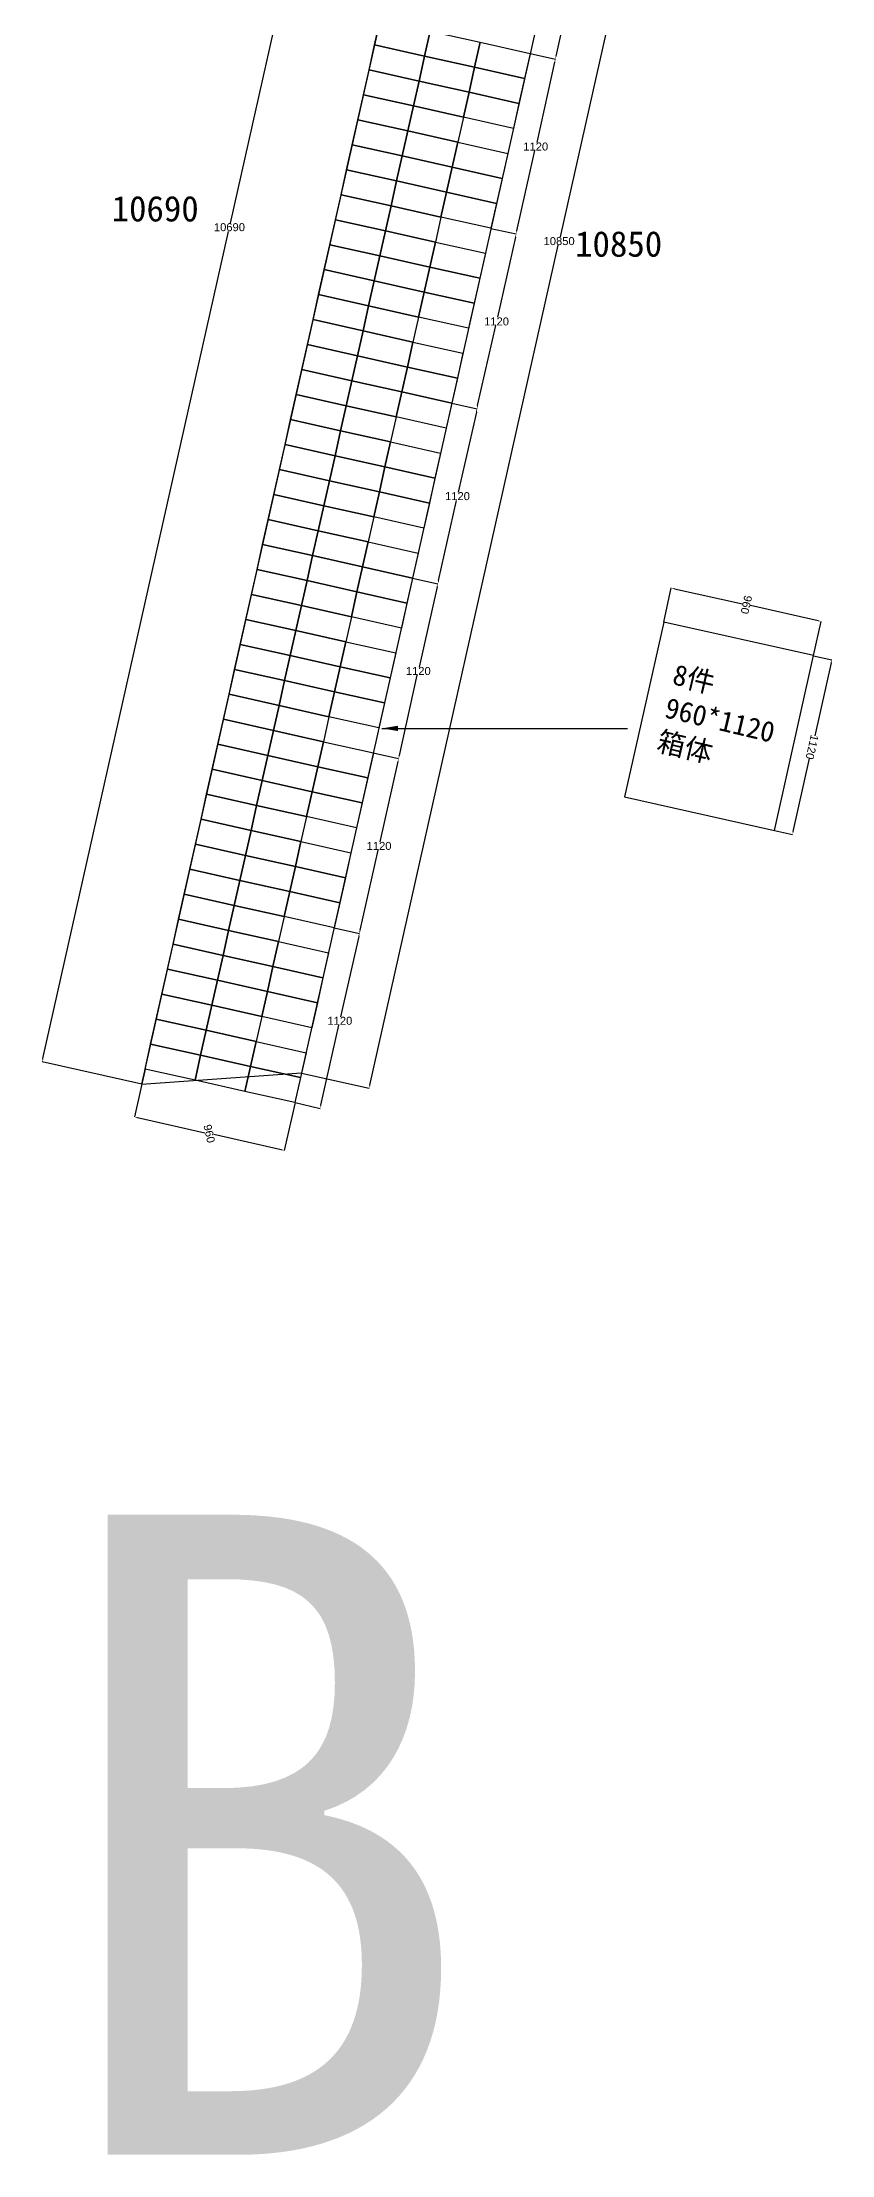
# Model space of a CAD drawing. Header units: inches. Extents: x 21093 to 127854, y 9039 to 35434.
# Drawn here: x 39599 to 44533, y 9039 to 22242 of the extents above; entities that cross this region are included whole.
import ezdxf

# ---------------------------------------------------------------- set-up
doc = ezdxf.new("R2010")
doc.units = ezdxf.units.IN
doc.header["$MEASUREMENT"] = 0
doc.styles.get("Standard").update_dxf_attribs({"font": 'arial.ttf'})
doc.dimstyles.get("Standard").update_dxf_attribs({"dimtxt": 50, "dimasz": 10, "dimexe": 0.18, "dimexo": 0.0625, "dimgap": 0.09, "dimtad": 0, "dimtih": 1, "dimtoh": 1, "dimdec": 0, "dimzin": 0, "dimdsep": 46, "dimtxsty": 'Standard', "dimcen": 0.09, "dimclrd": 3, "dimclre": 3, "dimclrt": 3, "dimadec": 0, "dimazin": 0, "dimtfac": 1, "dimtdec": 0, "dimtofl": 0, "dimtmove": 0, "dimatfit": 3, "dimfxl": 0, "dimtolj": 1, "dimtzin": 0, "dimarcsym": 0})

# ---------------------------------------------------------------- blocks, each defined once
blk = doc.blocks.new('*D30')
at = {"color": 3, "lineweight": -2}
for p, q in [((41933, 26282), (40774, 21111)), ((42559, 26162), (41938, 26301)), ((39604, 15890), (40763, 21060)), ((40221, 15731), (39599, 15870))]:
    blk.add_line(p, q, dxfattribs=at)
at = {"color": 3}
for points in [[(41930, 26283), (41937, 26281), (41938, 26301)], [(39601, 15890), (39607, 15889), (39600, 15870)]]:
    blk.add_solid(points, dxfattribs=at)
at = {"layer": 'Defpoints', "color": 0}
for p in [(41938, 26301), (42559, 26162), (40221, 15731)]:
    blk.add_point(p, dxfattribs=at)
at = {"color": 3, "insert": (40769, 21086), "char_height": 50, "attachment_point": 5}
blk.add_mtext('\\A1;10690', dxfattribs=at)
blk = doc.blocks.new('*D72')
at = {"color": 3, "lineweight": -2}
for p, q in [((43483, 18618), (43530, 18832)), ((43550, 18827), (43974, 18732)), ((44448, 18626), (44024, 18721)), ((44419, 18409), (44467, 18622))]:
    blk.add_line(p, q, dxfattribs=at)
at = {"color": 3}
for points in [[(43551, 18831), (43549, 18824), (43530, 18832)], [(44448, 18629), (44447, 18623), (44467, 18622)]]:
    blk.add_solid(points, dxfattribs=at)
at = {"layer": 'Defpoints', "color": 0}
for p in [(43483, 18618), (44467, 18622), (44419, 18408)]:
    blk.add_point(p, dxfattribs=at)
at = {"color": 3, "insert": (43999, 18727), "char_height": 50, "attachment_point": 5, "rotation": 257.366}
blk.add_mtext('\\A1;960', dxfattribs=at)
blk = doc.blocks.new('*D73')
at = {"color": 3, "lineweight": -2}
for p, q in [((44419, 18408), (44533, 18383)), ((44528, 18364), (44426, 17907)), ((44292, 17310), (44394, 17766)), ((44174, 17316), (44288, 17290))]:
    blk.add_line(p, q, dxfattribs=at)
at = {"color": 3}
for points in [[(44531, 18363), (44525, 18364), (44532, 18383)], [(44295, 17309), (44289, 17310), (44287, 17290)]]:
    blk.add_solid(points, dxfattribs=at)
at = {"layer": 'Defpoints', "color": 0}
for p in [(44419, 18408), (44174, 17316), (44287, 17290)]:
    blk.add_point(p, dxfattribs=at)
at = {"color": 3, "insert": (44410, 17837), "char_height": 50, "attachment_point": 5, "rotation": 257.366}
blk.add_mtext('\\A1;1120', dxfattribs=at)
blk = doc.blocks.new('*D110')
at = {"color": 3, "lineweight": -2}
for p, q in [((41423, 16708), (41581, 16672)), ((41577, 16653), (41464, 16151)), ((41341, 15599), (41453, 16100)), ((41179, 15615), (41336, 15579))]:
    blk.add_line(p, q, dxfattribs=at)
at = {"color": 3}
for points in [[(41573, 16654), (41580, 16652), (41581, 16672)], [(41337, 15600), (41344, 15598), (41336, 15579)]]:
    blk.add_solid(points, dxfattribs=at)
at = {"layer": 'Defpoints', "color": 0}
for p in [(41423, 16708), (41178, 15615), (41336, 15579)]:
    blk.add_point(p, dxfattribs=at)
at = {"color": 3, "insert": (41459, 16126), "char_height": 50, "attachment_point": 5}
blk.add_mtext('\\A1;1120', dxfattribs=at)
blk = doc.blocks.new('*D111')
at = {"color": 3, "lineweight": -2}
for p, q in [((41668, 17801), (41826, 17765)), ((41822, 17746), (41709, 17244)), ((41586, 16692), (41698, 17193)), ((41424, 16708), (41581, 16672))]:
    blk.add_line(p, q, dxfattribs=at)
at = {"color": 3}
for points in [[(41819, 17746), (41825, 17745), (41826, 17765)], [(41582, 16693), (41589, 16691), (41581, 16672)]]:
    blk.add_solid(points, dxfattribs=at)
at = {"layer": 'Defpoints', "color": 0}
for p in [(41668, 17801), (41423, 16708), (41581, 16672)]:
    blk.add_point(p, dxfattribs=at)
at = {"color": 3, "insert": (41704, 17219), "char_height": 50, "attachment_point": 5}
blk.add_mtext('\\A1;1120', dxfattribs=at)
blk = doc.blocks.new('*D112')
at = {"color": 3, "lineweight": -2}
for p, q in [((41913, 18893), (42071, 18858)), ((42067, 18839), (41954, 18337)), ((41831, 17785), (41943, 18286)), ((41668, 17801), (41826, 17765))]:
    blk.add_line(p, q, dxfattribs=at)
at = {"color": 3}
for points in [[(42063, 18839), (42070, 18838), (42071, 18858)], [(41827, 17785), (41834, 17784), (41826, 17765)]]:
    blk.add_solid(points, dxfattribs=at)
at = {"layer": 'Defpoints', "color": 0}
for p in [(41913, 18893), (42071, 18858), (41668, 17801)]:
    blk.add_point(p, dxfattribs=at)
at = {"color": 3, "insert": (41949, 18312), "char_height": 50, "attachment_point": 5}
blk.add_mtext('\\A1;1120', dxfattribs=at)
blk = doc.blocks.new('*D113')
at = {"color": 3, "lineweight": -2}
for p, q in [((42158, 19986), (42316, 19951)), ((42312, 19931), (42199, 19430)), ((42076, 18878), (42188, 19379)), ((41913, 18893), (42071, 18858))]:
    blk.add_line(p, q, dxfattribs=at)
at = {"color": 3}
for points in [[(42308, 19932), (42315, 19931), (42316, 19951)], [(42072, 18878), (42079, 18877), (42071, 18858)]]:
    blk.add_solid(points, dxfattribs=at)
at = {"layer": 'Defpoints', "color": 0}
for p in [(42158, 19986), (41913, 18893), (42071, 18858)]:
    blk.add_point(p, dxfattribs=at)
at = {"color": 3, "insert": (42194, 19405), "char_height": 50, "attachment_point": 5}
blk.add_mtext('\\A1;1120', dxfattribs=at)
blk = doc.blocks.new('*D114')
at = {"color": 3, "lineweight": -2}
for p, q in [((42403, 21079), (42561, 21044)), ((42556, 21024), (42444, 20523)), ((42320, 19971), (42433, 20472)), ((42158, 19986), (42316, 19951))]:
    blk.add_line(p, q, dxfattribs=at)
at = {"color": 3}
for points in [[(42553, 21025), (42560, 21024), (42561, 21044)], [(42317, 19971), (42323, 19970), (42316, 19951)]]:
    blk.add_solid(points, dxfattribs=at)
at = {"layer": 'Defpoints', "color": 0}
for p in [(42403, 21079), (42158, 19986), (42316, 19951)]:
    blk.add_point(p, dxfattribs=at)
at = {"color": 3, "insert": (42438, 20497), "char_height": 50, "attachment_point": 5}
blk.add_mtext('\\A1;1120', dxfattribs=at)
blk = doc.blocks.new('*D115')
at = {"color": 3, "lineweight": -2}
for p, q in [((42648, 22172), (42806, 22137)), ((42801, 22117), (42689, 21616)), ((42565, 21063), (42677, 21565)), ((42403, 21079), (42561, 21044))]:
    blk.add_line(p, q, dxfattribs=at)
at = {"color": 3}
for points in [[(42798, 22118), (42804, 22117), (42806, 22137)], [(42562, 21064), (42568, 21063), (42561, 21044)]]:
    blk.add_solid(points, dxfattribs=at)
at = {"layer": 'Defpoints', "color": 0}
for p in [(42648, 22172), (42806, 22137), (42403, 21079)]:
    blk.add_point(p, dxfattribs=at)
at = {"color": 3, "insert": (42683, 21590), "char_height": 50, "attachment_point": 5}
blk.add_mtext('\\A1;1120', dxfattribs=at)
blk = doc.blocks.new('*D116')
at = {"color": 3, "lineweight": -2}
for p, q in [((42893, 23265), (43051, 23230)), ((43046, 23210), (42934, 22709)), ((42810, 22156), (42922, 22658)), ((42648, 22172), (42806, 22137))]:
    blk.add_line(p, q, dxfattribs=at)
at = {"color": 3}
for points in [[(43043, 23211), (43050, 23209), (43051, 23230)], [(42807, 22157), (42813, 22156), (42806, 22137)]]:
    blk.add_solid(points, dxfattribs=at)
at = {"layer": 'Defpoints', "color": 0}
for p in [(42893, 23265), (43051, 23230), (42648, 22172)]:
    blk.add_point(p, dxfattribs=at)
at = {"color": 3, "insert": (42928, 22683), "char_height": 50, "attachment_point": 5}
blk.add_mtext('\\A1;1120', dxfattribs=at)
blk = doc.blocks.new('*D146')
at = {"color": 3, "lineweight": -2}
for p, q in [((43593, 26387), (44016, 26293)), ((44011, 26273), (42835, 21025)), ((41647, 15725), (42823, 20973)), ((41220, 15800), (41643, 15705))]:
    blk.add_line(p, q, dxfattribs=at)
at = {"color": 3}
for points in [[(44008, 26274), (44015, 26272), (44016, 26293)], [(41644, 15726), (41650, 15724), (41643, 15705)]]:
    blk.add_solid(points, dxfattribs=at)
at = {"layer": 'Defpoints', "color": 0}
for p in [(43593, 26387), (41220, 15800), (41643, 15705)]:
    blk.add_point(p, dxfattribs=at)
at = {"color": 3, "insert": (42829, 20999), "char_height": 50, "attachment_point": 5}
blk.add_mtext('\\A1;10850', dxfattribs=at)
blk = doc.blocks.new('*D228')
at = {"color": 3, "lineweight": -2}
for p, q in [((40242, 15825), (40175, 15526)), ((41179, 15615), (41111, 15316)), ((40194, 15522), (40615, 15427)), ((41092, 15320), (40671, 15415))]:
    blk.add_line(p, q, dxfattribs=at)
at = {"color": 3}
for points in [[(40195, 15525), (40193, 15518), (40175, 15526)], [(41093, 15324), (41091, 15317), (41112, 15316)]]:
    blk.add_solid(points, dxfattribs=at)
at = {"layer": 'Defpoints', "color": 0}
for p in [(40242, 15825), (41179, 15615), (41112, 15316)]:
    blk.add_point(p, dxfattribs=at)
at = {"color": 3, "insert": (40643, 15421), "char_height": 50, "attachment_point": 5, "rotation": 282.6092}
blk.add_mtext('\\A1;960', dxfattribs=at)

msp = doc.modelspace()

# ---------------------------------------------------------------- linework, layer by layer
at = {"color": 5}
for p, q in [((43593.1, 26387.5), (41219.9, 15800.2)), ((42558.8, 26162.3), (40220.6, 15731)), ((40220.6, 15731), (41219.9, 15800.2))]:
    msp.add_line(p, q, dxfattribs=at)
at = {"color": 8}
for points in [[(42023.7, 22312.1), (41988.7, 22155.9), (41676.5, 22225.9), (41711.4, 22382.1)], [(41988.7, 22155.9), (41953.7, 21999.8), (41641.5, 22069.8), (41676.5, 22225.9)], [(42336, 22242.1), (42301, 22085.9), (41988.7, 22155.9), (42023.7, 22312.1)], [(42648.2, 22172.1), (42613.2, 22016), (42301, 22085.9), (42336, 22242.1)], [(41953.7, 21999.8), (41918.7, 21843.7), (41606.5, 21913.7), (41641.5, 22069.8)], [(42301, 22085.9), (42266, 21929.8), (41953.7, 21999.8), (41988.7, 22155.9)], [(42613.2, 22016), (42578.2, 21859.8), (42266, 21929.8), (42301, 22085.9)], [(42266, 21929.8), (42231, 21773.7), (41918.7, 21843.7), (41953.7, 21999.8)], [(42578.2, 21859.8), (42543.2, 21703.7), (42231, 21773.7), (42266, 21929.8)], [(41918.7, 21843.7), (41883.7, 21687.6), (41571.5, 21757.6), (41606.5, 21913.7)], [(42231, 21773.7), (42196, 21617.6), (41883.7, 21687.6), (41918.7, 21843.7)], [(41883.7, 21687.6), (41848.7, 21531.4), (41536.5, 21601.4), (41571.5, 21757.6)], [(42196, 21617.6), (42161, 21461.4), (41848.7, 21531.4), (41883.7, 21687.6)], [(41848.7, 21531.4), (41813.7, 21375.3), (41501.5, 21445.3), (41536.5, 21601.4)], [(42161, 21461.4), (42126, 21305.3), (41813.7, 21375.3), (41848.7, 21531.4)], [(42508.2, 21547.6), (42473.2, 21391.5), (42161, 21461.4), (42196, 21617.6)], [(41813.7, 21375.3), (41778.7, 21219.2), (41466.5, 21289.2), (41501.5, 21445.3)], [(42473.2, 21391.5), (42438.2, 21235.3), (42126, 21305.3), (42161, 21461.4)], [(41778.7, 21219.2), (41743.7, 21063.1), (41431.5, 21133), (41466.5, 21289.2)], [(42126, 21305.3), (42091, 21149.2), (41778.7, 21219.2), (41813.7, 21375.3)], [(42438.2, 21235.3), (42403.2, 21079.2), (42091, 21149.2), (42126, 21305.3)], [(41743.7, 21063.1), (41708.7, 20906.9), (41396.5, 20976.9), (41431.5, 21133)], [(42091, 21149.2), (42056, 20993.1), (41743.7, 21063.1), (41778.7, 21219.2)], [(42056, 20993.1), (42021, 20836.9), (41708.7, 20906.9), (41743.7, 21063.1)], [(42368.2, 20923.1), (42333.2, 20766.9), (42021, 20836.9), (42056, 20993.1)], [(41708.7, 20906.9), (41673.7, 20750.8), (41361.5, 20820.8), (41396.5, 20976.9)], [(42021, 20836.9), (41986, 20680.8), (41673.7, 20750.8), (41708.7, 20906.9)], [(41673.7, 20750.8), (41638.8, 20594.7), (41326.5, 20664.7), (41361.5, 20820.8)], [(41986, 20680.8), (41951, 20524.7), (41638.8, 20594.7), (41673.7, 20750.8)], [(42333.2, 20766.9), (42298.3, 20610.8), (41986, 20680.8), (42021, 20836.9)], [(41638.8, 20594.7), (41603.8, 20438.6), (41291.5, 20508.5), (41326.5, 20664.7)], [(42298.3, 20610.8), (42263.3, 20454.7), (41951, 20524.7), (41986, 20680.8)], [(41603.8, 20438.6), (41568.8, 20282.4), (41256.5, 20352.4), (41291.5, 20508.5)], [(41951, 20524.7), (41916, 20368.6), (41603.8, 20438.6), (41638.8, 20594.7)], [(41568.8, 20282.4), (41533.8, 20126.3), (41221.5, 20196.3), (41256.5, 20352.4)], [(41916, 20368.6), (41881, 20212.4), (41568.8, 20282.4), (41603.8, 20438.6)], [(42228.3, 20298.6), (42193.3, 20142.4), (41881, 20212.4), (41916, 20368.6)], [(41881, 20212.4), (41846, 20056.3), (41533.8, 20126.3), (41568.8, 20282.4)], [(42193.3, 20142.4), (42158.3, 19986.3), (41846, 20056.3), (41881, 20212.4)], [(41533.8, 20126.3), (41498.8, 19970.2), (41186.5, 20040.2), (41221.5, 20196.3)], [(41846, 20056.3), (41811, 19900.2), (41498.8, 19970.2), (41533.8, 20126.3)], [(41498.8, 19970.2), (41463.8, 19814), (41151.5, 19884), (41186.5, 20040.2)], [(41811, 19900.2), (41776, 19744.1), (41463.8, 19814), (41498.8, 19970.2)], [(42158.3, 19986.3), (42123.3, 19830.2), (41811, 19900.2), (41846, 20056.3)], [(41463.8, 19814), (41428.8, 19657.9), (41116.5, 19727.9), (41151.5, 19884)], [(41776, 19744.1), (41741, 19587.9), (41428.8, 19657.9), (41463.8, 19814)], [(41428.8, 19657.9), (41393.8, 19501.8), (41081.5, 19571.8), (41116.5, 19727.9)], [(42088.3, 19674.1), (42053.3, 19517.9), (41741, 19587.9), (41776, 19744.1)], [(41393.8, 19501.8), (41358.8, 19345.7), (41046.5, 19415.7), (41081.5, 19571.8)], [(41741, 19587.9), (41706, 19431.8), (41393.8, 19501.8), (41428.8, 19657.9)], [(42053.3, 19517.9), (42018.3, 19361.8), (41706, 19431.8), (41741, 19587.9)], [(41358.8, 19345.7), (41323.8, 19189.5), (41011.5, 19259.5), (41046.5, 19415.7)], [(41706, 19431.8), (41671, 19275.7), (41358.8, 19345.7), (41393.8, 19501.8)], [(42018.3, 19361.8), (41983.3, 19205.7), (41671, 19275.7), (41706, 19431.8)], [(41671, 19275.7), (41636, 19119.6), (41323.8, 19189.5), (41358.8, 19345.7)], [(41323.8, 19189.5), (41288.8, 19033.4), (40976.5, 19103.4), (41011.5, 19259.5)], [(41636, 19119.6), (41601, 18963.4), (41288.8, 19033.4), (41323.8, 19189.5)], [(41288.8, 19033.4), (41253.8, 18877.3), (40941.5, 18947.3), (40976.5, 19103.4)], [(41601, 18963.4), (41566.1, 18807.3), (41253.8, 18877.3), (41288.8, 19033.4)], [(41948.3, 19049.6), (41913.3, 18893.4), (41601, 18963.4), (41636, 19119.6)], [(41253.8, 18877.3), (41218.8, 18721.2), (40906.6, 18791.2), (40941.5, 18947.3)], [(41913.3, 18893.4), (41878.3, 18737.3), (41566.1, 18807.3), (41601, 18963.4)], [(41218.8, 18721.2), (41183.8, 18565), (40871.6, 18635), (40906.6, 18791.2)], [(41566.1, 18807.3), (41531.1, 18651.2), (41218.8, 18721.2), (41253.8, 18877.3)], [(41878.3, 18737.3), (41843.3, 18581.2), (41531.1, 18651.2), (41566.1, 18807.3)], [(41183.8, 18565), (41148.8, 18408.9), (40836.6, 18478.9), (40871.6, 18635)], [(41531.1, 18651.2), (41496.1, 18495.1), (41183.8, 18565), (41218.8, 18721.2)], [(41496.1, 18495.1), (41461.1, 18338.9), (41148.8, 18408.9), (41183.8, 18565)], [(41808.3, 18425.1), (41773.3, 18268.9), (41461.1, 18338.9), (41496.1, 18495.1)], [(41148.8, 18408.9), (41113.8, 18252.8), (40801.6, 18322.8), (40836.6, 18478.9)], [(41461.1, 18338.9), (41426.1, 18182.8), (41113.8, 18252.8), (41148.8, 18408.9)], [(41113.8, 18252.8), (41078.8, 18096.7), (40766.6, 18166.7), (40801.6, 18322.8)], [(41426.1, 18182.8), (41391.1, 18026.7), (41078.8, 18096.7), (41113.8, 18252.8)], [(41773.3, 18268.9), (41738.3, 18112.8), (41426.1, 18182.8), (41461.1, 18338.9)], [(41078.8, 18096.7), (41043.8, 17940.5), (40731.6, 18010.5), (40766.6, 18166.7)], [(41391.1, 18026.7), (41356.1, 17870.5), (41043.8, 17940.5), (41078.8, 18096.7)], [(41738.3, 18112.8), (41703.3, 17956.7), (41391.1, 18026.7), (41426.1, 18182.8)], [(41043.8, 17940.5), (41008.8, 17784.4), (40696.6, 17854.4), (40731.6, 18010.5)], [(41008.8, 17784.4), (40973.8, 17628.3), (40661.6, 17698.3), (40696.6, 17854.4)], [(41356.1, 17870.5), (41321.1, 17714.4), (41008.8, 17784.4), (41043.8, 17940.5)], [(41668.3, 17800.6), (41633.3, 17644.4), (41321.1, 17714.4), (41356.1, 17870.5)], [(40973.8, 17628.3), (40938.8, 17472.2), (40626.6, 17542.2), (40661.6, 17698.3)], [(41321.1, 17714.4), (41286.1, 17558.3), (40973.8, 17628.3), (41008.8, 17784.4)], [(41633.3, 17644.4), (41598.3, 17488.3), (41286.1, 17558.3), (41321.1, 17714.4)], [(41286.1, 17558.3), (41251.1, 17402.2), (40938.8, 17472.2), (40973.8, 17628.3)], [(40938.8, 17472.2), (40903.8, 17316), (40591.6, 17386), (40626.6, 17542.2)], [(41251.1, 17402.2), (41216.1, 17246), (40903.8, 17316), (40938.8, 17472.2)], [(41598.3, 17488.3), (41563.3, 17332.2), (41251.1, 17402.2), (41286.1, 17558.3)], [(40903.8, 17316), (40868.9, 17159.9), (40556.6, 17229.9), (40591.6, 17386)], [(41216.1, 17246), (41181.1, 17089.9), (40868.9, 17159.9), (40903.8, 17316)], [(40868.9, 17159.9), (40833.9, 17003.8), (40521.6, 17073.8), (40556.6, 17229.9)], [(41528.3, 17176.1), (41493.4, 17019.9), (41181.1, 17089.9), (41216.1, 17246)], [(40833.9, 17003.8), (40798.9, 16847.7), (40486.6, 16917.6), (40521.6, 17073.8)], [(41181.1, 17089.9), (41146.1, 16933.8), (40833.9, 17003.8), (40868.9, 17159.9)], [(41493.4, 17019.9), (41458.4, 16863.8), (41146.1, 16933.8), (41181.1, 17089.9)], [(40798.9, 16847.7), (40763.9, 16691.5), (40451.6, 16761.5), (40486.6, 16917.6)], [(41146.1, 16933.8), (41111.1, 16777.7), (40798.9, 16847.7), (40833.9, 17003.8)], [(41458.4, 16863.8), (41423.4, 16707.7), (41111.1, 16777.7), (41146.1, 16933.8)], [(41111.1, 16777.7), (41076.1, 16621.5), (40763.9, 16691.5), (40798.9, 16847.7)], [(40763.9, 16691.5), (40728.9, 16535.4), (40416.6, 16605.4), (40451.6, 16761.5)], [(41076.1, 16621.5), (41041.1, 16465.4), (40728.9, 16535.4), (40763.9, 16691.5)], [(40728.9, 16535.4), (40693.9, 16379.3), (40381.6, 16449.3), (40416.6, 16605.4)], [(41041.1, 16465.4), (41006.1, 16309.3), (40693.9, 16379.3), (40728.9, 16535.4)], [(41388.4, 16551.5), (41353.4, 16395.4), (41041.1, 16465.4), (41076.1, 16621.5)], [(40693.9, 16379.3), (40658.9, 16223.2), (40346.6, 16293.1), (40381.6, 16449.3)], [(41006.1, 16309.3), (40971.1, 16153.2), (40658.9, 16223.2), (40693.9, 16379.3)], [(41353.4, 16395.4), (41318.4, 16239.3), (41006.1, 16309.3), (41041.1, 16465.4)], [(40658.9, 16223.2), (40623.9, 16067), (40311.6, 16137), (40346.6, 16293.1)], [(41318.4, 16239.3), (41283.4, 16083.2), (40971.1, 16153.2), (41006.1, 16309.3)], [(40623.9, 16067), (40588.9, 15910.9), (40276.6, 15980.9), (40311.6, 16137)], [(40971.1, 16153.2), (40936.1, 15997), (40623.9, 16067), (40658.9, 16223.2)], [(40588.9, 15910.9), (40553.9, 15754.8), (40241.6, 15824.8), (40276.6, 15980.9)], [(40936.1, 15997), (40901.1, 15840.9), (40588.9, 15910.9), (40623.9, 16067)], [(41248.4, 15927), (41213.4, 15770.9), (40901.1, 15840.9), (40936.1, 15997)], [(40901.1, 15840.9), (40866.1, 15684.8), (40553.9, 15754.8), (40588.9, 15910.9)], [(41213.4, 15770.9), (41178.4, 15614.8), (40866.1, 15684.8), (40901.1, 15840.9)]]:
    msp.add_lwpolyline(points, close=True, dxfattribs=at)
at = {"color": 3}
msp.add_lwpolyline([(43482.6, 18618.4), (43237.6, 17525.6), (44174.4, 17315.6), (44419.4, 18408.5)], close=True, dxfattribs=at)

# ---------------------------------------------------------------- texts
at = {"color": 8, "attachment_point": 1}
for s, insert, char_height in [('{\\fSimSun|b0|i0|c134|p2;10690}', (40033, 21282.1), 160), ('{\\fSimSun|b0|i0|c134|p2;10850}', (42929, 21061.8), 160), ('{\\fSimSun|b0|i0|c134|p2;B}', (39588.5, 13039.2), 4000)]:
    msp.add_mtext_dynamic_manual_height_columns(s, width=353.89, gutter_width=1, heights=[0], dxfattribs=dict(at, insert=insert, char_height=char_height))
at = {"color": 8, "insert": (43559.5, 18356.4), "char_height": 128, "attachment_point": 1, "rotation": 346.68446}
msp.add_mtext_dynamic_manual_height_columns('{\\fSimSun|b0|i0|c134|p2;8件960*1120\\P箱体}', width=353.89, gutter_width=1, heights=[0], dxfattribs=at)

# ---------------------------------------------------------------- dimensions: what is measured, and where the dimension line sits
at = {"color": 8}
dim = msp.add_aligned_dim(p1=(40220.6, 15731), p2=(42558.8, 26162.3), distance=636.4, dimstyle='Standard', override={"dimasz": 20, "dimtfillclr": 3}, dxfattribs=at)
dim.commit()
dim.dimension.update_dxf_attribs({"geometry": '*D30', "text_midpoint": (40768.7, 21085.8)})
at = {"color": 3}
for p1, p2, distance, picture, middle in [((43593.2, 26387.5), (41219.9, 15800.2), 433.1, '*D146', (42829.2, 20999.1)), ((42648.3, 22172.1), (42893.2, 23265), -161.4, '*D116', (42928.2, 22683.2)), ((42403.3, 21079.2), (42648.3, 22172.1), -161.3, '*D115', (42683.1, 21590.4)), ((42403.2, 21079.2), (42158.4, 19986.3), 161.4, '*D114', (42438.3, 20497.5)), ((42158.3, 19986.3), (41913.4, 18893.4), 161.7, '*D113', (42193.6, 19404.5)), ((41668.4, 17800.5), (41913.4, 18893.4), -161.7, '*D112', (41948.6, 18311.6)), ((41668.3, 17800.6), (41423.5, 16707.6), 161.7, '*D111', (41703.7, 17218.7)), ((41423.4, 16707.7), (41178.5, 15614.8), 161.6, '*D110', (41458.6, 16125.9)), ((40241.6, 15824.8), (41178.5, 15614.8), -306.2, '*D228', (40643.1, 15420.9))]:
    dim = msp.add_aligned_dim(p1=p1, p2=p2, distance=distance, dimstyle='Standard', override={"dimasz": 20, "dimtfillclr": 3}, dxfattribs=at)
    dim.commit()
    dim.dimension.update_dxf_attribs({"geometry": picture, "text_midpoint": middle})
for base, p1, p2, angle, picture, middle in [((44467.2, 18621.8), (43482.6, 18618.4), (44419.4, 18408.5), 347.36603, '*D72', (43998.8, 18726.8)), ((44287.4, 17290.2), (44419.4, 18408.5), (44174.4, 17315.6), 257.36603, '*D73', (44409.9, 17836.7))]:
    dim = msp.add_linear_dim(base=base, p1=p1, p2=p2, angle=angle, dimstyle='Standard', override={"dimasz": 20, "dimtfillclr": 3}, dxfattribs=at)
    dim.commit()
    dim.dimension.update_dxf_attribs({"geometry": picture, "text_midpoint": middle})

# ---------------------------------------------------------------- leaders
at = {"color": 8}
msp.add_leader([(41721.5, 17953.7), (43256.5, 17953.7)], dimstyle='Standard', override={"dimasz": 100, "dimgap": 0.09, "dimtad": 0, "dimtfillclr": 3}, dxfattribs=at)

doc.saveas('drawing.dxf')
